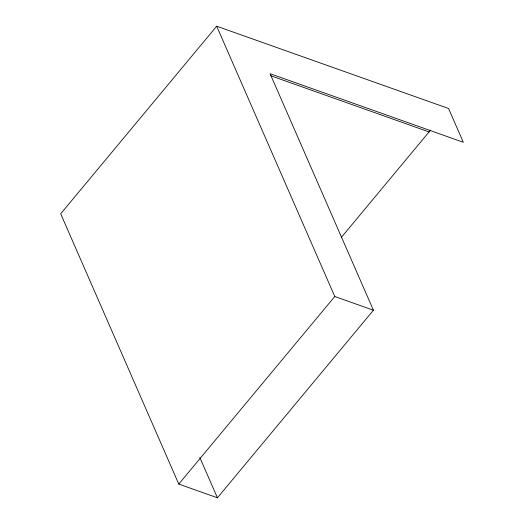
<?xml version="1.0" encoding="UTF-8"?>
<svg xmlns="http://www.w3.org/2000/svg" width="524" height="524" viewBox="0 0 524 524"><rect width="100%" height="100%" fill="white"/><g stroke="black" fill="none" stroke-linecap="round" stroke-linejoin="round"><path stroke-width="0.79" d="M216.681 26.2L60.692 213.785L178.782 484.084L217.427 497.8L373.416 310.215L270.089 73.701L463.308 142.273L448.551 108.488L216.681 26.2L334.771 296.499L373.416 310.215M341.307 237.451L430.59 130.083M178.782 484.084L334.771 296.499M270.626 75.711L429.051 131.93M199.768 457.387L217.427 497.8"/></g></svg>
